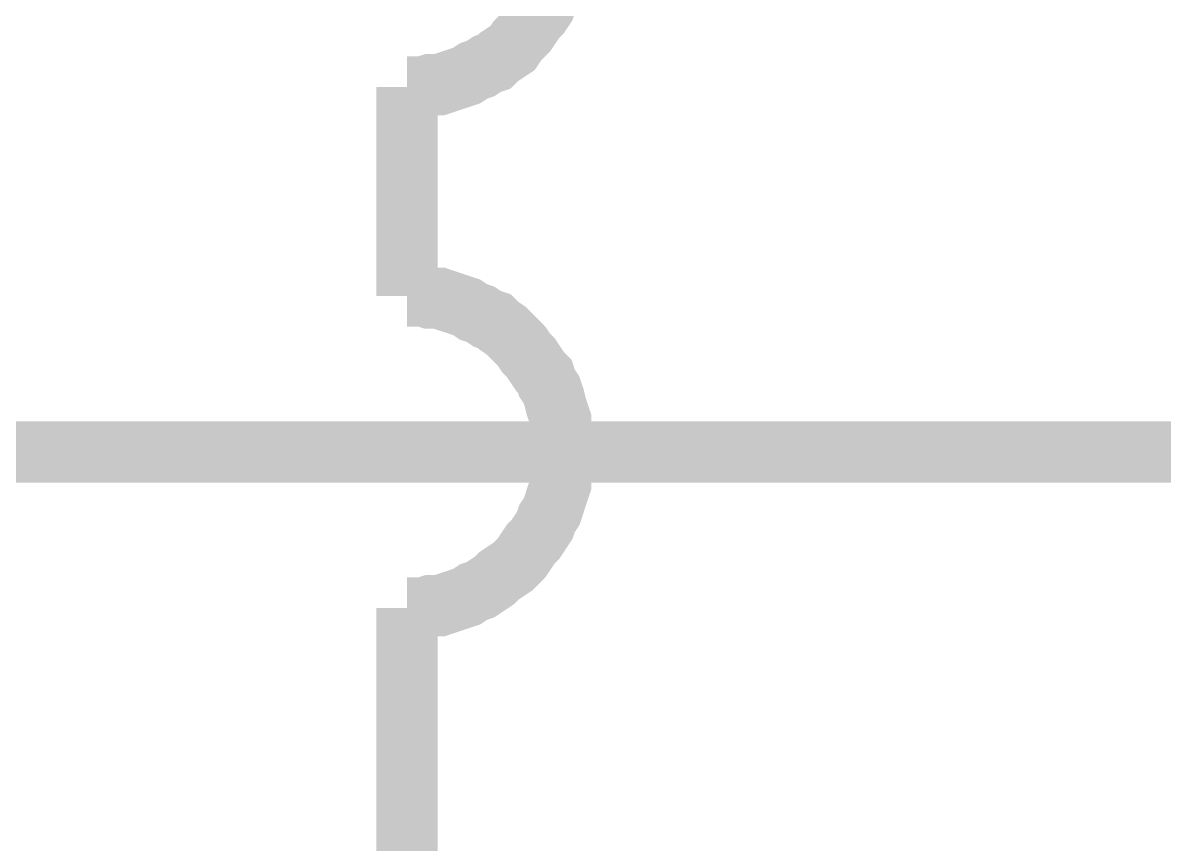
# Model space of a CAD drawing. Header units: inches. Extents: x 0 to 22.3, y 0 to 15.7.
# Drawn here: x 8.5263 to 8.7462, y 9.4241 to 9.5822 of the extents above; entities that cross this region are included whole.
import ezdxf

# ---------------------------------------------------------------- set-up
doc = ezdxf.new("R2010")
doc.units = ezdxf.units.IN
doc.header["$MEASUREMENT"] = 0
doc.layers.add('Sheet', color=255, linetype='Continuous')

msp = doc.modelspace()

# ---------------------------------------------------------------- linework, layer by layer
at = {"layer": 'Sheet'}
for points in [[(8.20027, 9.49956, 0.0118, 0.0118, 0), (9.20016, 9.49956, 0.0118, 0.0118, 0), (9.20016, 9.69979, 0.0118, 0.0118, 0)], [(8.60032, 9.56984, 0.0118, 0.0118, 0), (8.60164, 9.56984, 0.0118, 0.0118, 0), (8.60341, 9.56984, 0.0118, 0.0118, 0), (8.60474, 9.57028, 0.0118, 0.0118, 0), (8.60651, 9.57028, 0.0118, 0.0118, 0), (8.60783, 9.57072, 0.0118, 0.0118, 0), (8.60916, 9.57117, 0.0118, 0.0118, 0), (8.61048, 9.57161, 0.0118, 0.0118, 0), (8.61181, 9.57205, 0.0118, 0.0118, 0), (8.61314, 9.57293, 0.0118, 0.0118, 0), (8.61446, 9.57338, 0.0118, 0.0118, 0), (8.61579, 9.57426, 0.0118, 0.0118, 0), (8.61711, 9.5747, 0.0118, 0.0118, 0), (8.618, 9.57559, 0.0118, 0.0118, 0), (8.61932, 9.57647, 0.0118, 0.0118, 0), (8.62065, 9.57735, 0.0118, 0.0118, 0), (8.62154, 9.57868, 0.0118, 0.0118, 0), (8.62242, 9.57956, 0.0118, 0.0118, 0), (8.6233, 9.58045, 0.0118, 0.0118, 0), (8.62419, 9.58177, 0.0118, 0.0118, 0), (8.62507, 9.5831, 0.0118, 0.0118, 0), (8.62596, 9.58398, 0.0118, 0.0118, 0), (8.62684, 9.58531, 0.0118, 0.0118, 0), (8.62728, 9.58664, 0.0118, 0.0118, 0), (8.62817, 9.58796, 0.0118, 0.0118, 0), (8.62861, 9.58929, 0.0118, 0.0118, 0)], [(8.60032, 9.56984, 0.0118, 0.0118, 0), (8.60032, 9.52962, 0.0118, 0.0118, 0)], [(8.63038, 9.49956, 0.0118, 0.0118, 0), (8.63038, 9.50133, 0.0118, 0.0118, 0), (8.63038, 9.50265, 0.0118, 0.0118, 0), (8.62993, 9.50398, 0.0118, 0.0118, 0), (8.62993, 9.50575, 0.0118, 0.0118, 0), (8.62949, 9.50707, 0.0118, 0.0118, 0), (8.62905, 9.5084, 0.0118, 0.0118, 0), (8.62861, 9.51017, 0.0118, 0.0118, 0), (8.62817, 9.51149, 0.0118, 0.0118, 0), (8.62728, 9.51282, 0.0118, 0.0118, 0), (8.62684, 9.51415, 0.0118, 0.0118, 0), (8.62596, 9.51503, 0.0118, 0.0118, 0), (8.62507, 9.51636, 0.0118, 0.0118, 0), (8.62419, 9.51768, 0.0118, 0.0118, 0), (8.6233, 9.51857, 0.0118, 0.0118, 0), (8.62242, 9.51989, 0.0118, 0.0118, 0), (8.62154, 9.52078, 0.0118, 0.0118, 0), (8.62065, 9.52166, 0.0118, 0.0118, 0), (8.61932, 9.52299, 0.0118, 0.0118, 0), (8.618, 9.52387, 0.0118, 0.0118, 0), (8.61711, 9.52476, 0.0118, 0.0118, 0), (8.61579, 9.5252, 0.0118, 0.0118, 0), (8.61446, 9.52608, 0.0118, 0.0118, 0), (8.61314, 9.52652, 0.0118, 0.0118, 0), (8.61181, 9.52741, 0.0118, 0.0118, 0), (8.61048, 9.52785, 0.0118, 0.0118, 0), (8.60916, 9.52829, 0.0118, 0.0118, 0), (8.60783, 9.52873, 0.0118, 0.0118, 0), (8.60651, 9.52918, 0.0118, 0.0118, 0), (8.60474, 9.52918, 0.0118, 0.0118, 0), (8.60341, 9.52962, 0.0118, 0.0118, 0), (8.60164, 9.52962, 0.0118, 0.0118, 0), (8.60032, 9.52962, 0.0118, 0.0118, 0)], [(8.60032, 9.52962, 0.0118, 0.0118, 0), (8.60032, 9.52962, 0.0118, 0.0118, 0), (8.60032, 9.52962, 0.0118, 0.0118, 0), (8.60032, 9.52962, 0.0118, 0.0118, 0), (8.60032, 9.52962, 0.0118, 0.0118, 0), (8.60032, 9.52962, 0.0118, 0.0118, 0), (8.60032, 9.52962, 0.0118, 0.0118, 0), (8.60032, 9.52962, 0.0118, 0.0118, 0), (8.60032, 9.52962, 0.0118, 0.0118, 0), (8.60032, 9.52962, 0.0118, 0.0118, 0), (8.60032, 9.52962, 0.0118, 0.0118, 0), (8.60032, 9.52962, 0.0118, 0.0118, 0), (8.60032, 9.52962, 0.0118, 0.0118, 0), (8.60032, 9.52962, 0.0118, 0.0118, 0), (8.60032, 9.52962, 0.0118, 0.0118, 0), (8.60032, 9.52962, 0.0118, 0.0118, 0), (8.60032, 9.52962, 0.0118, 0.0118, 0), (8.60032, 9.52962, 0.0118, 0.0118, 0), (8.60032, 9.52962, 0.0118, 0.0118, 0), (8.60032, 9.52962, 0.0118, 0.0118, 0), (8.60032, 9.52962, 0.0118, 0.0118, 0), (8.60032, 9.52962, 0.0118, 0.0118, 0), (8.60032, 9.52962, 0.0118, 0.0118, 0), (8.60032, 9.52962, 0.0118, 0.0118, 0), (8.60032, 9.52962, 0.0118, 0.0118, 0), (8.60032, 9.52962, 0.0118, 0.0118, 0), (8.60032, 9.52962, 0.0118, 0.0118, 0), (8.60032, 9.52962, 0.0118, 0.0118, 0), (8.60032, 9.52962, 0.0118, 0.0118, 0), (8.60032, 9.52962, 0.0118, 0.0118, 0), (8.60032, 9.52962, 0.0118, 0.0118, 0), (8.60032, 9.52962, 0.0118, 0.0118, 0), (8.60032, 9.52962, 0.0118, 0.0118, 0)], [(8.60032, 9.4695, 0.0118, 0.0118, 0), (8.60164, 9.4695, 0.0118, 0.0118, 0), (8.60341, 9.4695, 0.0118, 0.0118, 0), (8.60474, 9.46995, 0.0118, 0.0118, 0), (8.60651, 9.46995, 0.0118, 0.0118, 0), (8.60783, 9.47039, 0.0118, 0.0118, 0), (8.60916, 9.47083, 0.0118, 0.0118, 0), (8.61048, 9.47127, 0.0118, 0.0118, 0), (8.61181, 9.47171, 0.0118, 0.0118, 0), (8.61314, 9.4726, 0.0118, 0.0118, 0), (8.61446, 9.47304, 0.0118, 0.0118, 0), (8.61579, 9.47392, 0.0118, 0.0118, 0), (8.61711, 9.47481, 0.0118, 0.0118, 0), (8.618, 9.47569, 0.0118, 0.0118, 0), (8.61932, 9.47658, 0.0118, 0.0118, 0), (8.62065, 9.47746, 0.0118, 0.0118, 0), (8.62154, 9.47834, 0.0118, 0.0118, 0), (8.62242, 9.47923, 0.0118, 0.0118, 0), (8.6233, 9.48055, 0.0118, 0.0118, 0), (8.62419, 9.48188, 0.0118, 0.0118, 0), (8.62507, 9.48276, 0.0118, 0.0118, 0), (8.62596, 9.48409, 0.0118, 0.0118, 0), (8.62684, 9.48542, 0.0118, 0.0118, 0), (8.62728, 9.48674, 0.0118, 0.0118, 0), (8.62817, 9.48807, 0.0118, 0.0118, 0), (8.62861, 9.48939, 0.0118, 0.0118, 0), (8.62905, 9.49072, 0.0118, 0.0118, 0), (8.62949, 9.49205, 0.0118, 0.0118, 0), (8.62993, 9.49337, 0.0118, 0.0118, 0), (8.62993, 9.49514, 0.0118, 0.0118, 0), (8.63038, 9.49647, 0.0118, 0.0118, 0), (8.63038, 9.49823, 0.0118, 0.0118, 0), (8.63038, 9.49956, 0.0118, 0.0118, 0)], [(8.60032, 9.4695, 0.0118, 0.0118, 0), (8.60032, 8.29996, 0.0118, 0.0118, 0), (8.60032, 8.22968, 0.0118, 0.0118, 0)]]:
    msp.add_lwpolyline(points, format="xyseb", dxfattribs=at)

doc.saveas('drawing.dxf')
